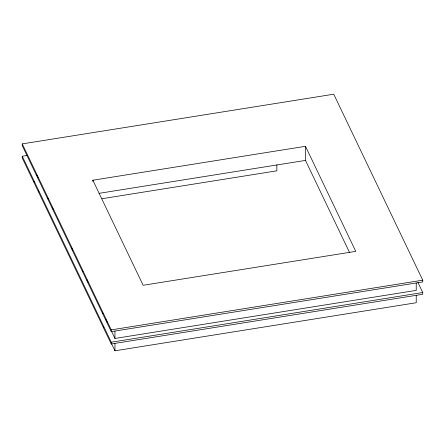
<?xml version="1.0" encoding="UTF-8"?>
<svg xmlns="http://www.w3.org/2000/svg" width="445" height="445" viewBox="0 0 445 445"><rect width="100%" height="100%" fill="white"/><g stroke="black" fill="none" stroke-linecap="round" stroke-linejoin="round"><path stroke-width="0.67" d="M22.25 143.891L333.75 94.207L422.75 280.183L422.75 281.946L111.25 331.636L22.25 145.654L22.25 143.891L111.25 329.873L111.25 331.636M417.955 282.508L422.75 292.526L422.75 294.29L111.25 343.979L22.25 158.003L22.25 156.239L27.05 155.472M92.855 180.219L305.481 146.299L355.761 251.364L143.134 285.284L92.855 180.219L92.855 181.393M99.029 193.341L305.481 160.406L349.475 252.343M101.961 198.72L276.851 170.824L276.851 164.873M111.25 329.873L422.75 280.183M111.656 331.575L114.949 338.45L416.231 290.39L416.231 283.12M22.25 156.239L111.25 342.216L422.75 292.526M111.656 343.918L114.949 350.793L416.231 302.739L416.231 295.463M36.546 174.629L38.042 177.755M47.621 197.764L48.216 199.015M52.11 207.142L53.305 209.645M71.261 247.159L72.758 250.285M82.331 270.299L82.931 271.545M86.82 279.677L88.015 282.175M102.378 312.19L102.979 313.441M105.971 319.694L107.468 322.82M33.853 181.338L34.449 182.589M38.337 190.71L38.938 191.962M103.279 326.419L103.88 327.67M305.481 146.299L305.481 160.406M114.949 331.18L114.949 338.45M114.949 343.523L114.949 350.793M111.25 342.216L111.25 343.979"/></g></svg>
